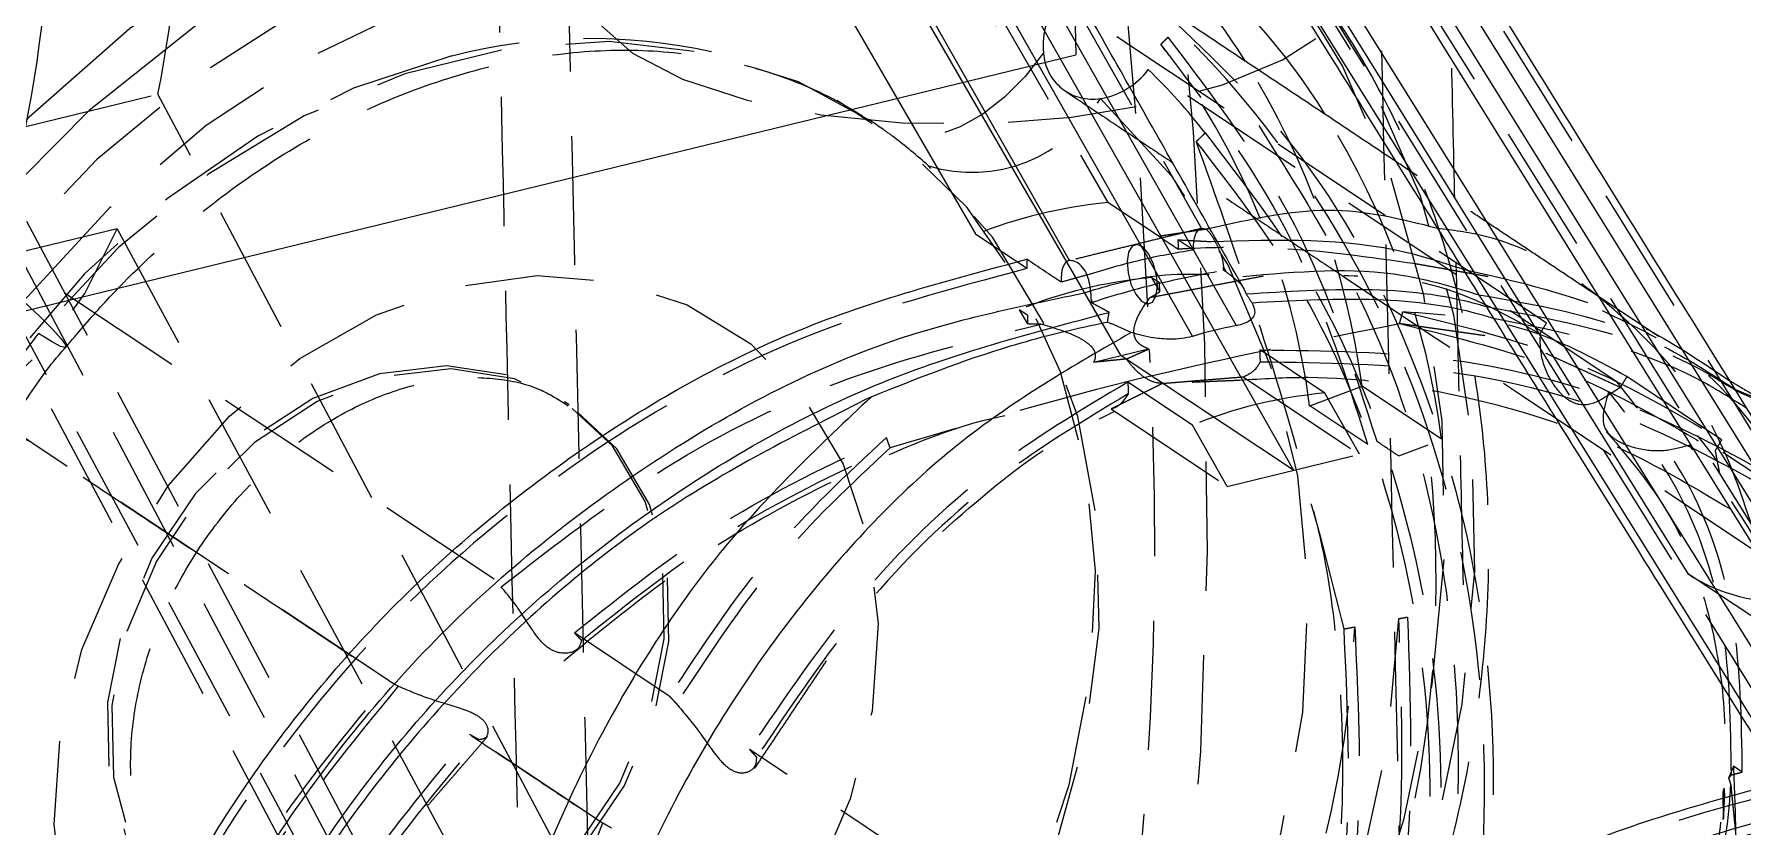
# Model space of a CAD drawing. Header units: millimetres. Extents: x 11 to 421, y 5 to 275.
# Drawn here: x 273.72 to 290.54, y 202.65 to 210.44 of the extents above; entities that cross this region are included whole.
import ezdxf

# ---------------------------------------------------------------- set-up
doc = ezdxf.new("R2010")
doc.units = ezdxf.units.MM
doc.linetypes.add('HIDDEN', pattern=[1.905, 1.27, -0.635])

msp = doc.modelspace()

# ---------------------------------------------------------------- linework, layer by layer
at = {"color": 7, "linetype": 'Continuous'}
for p, q in [((291.183, 204.937), (277.471, 227.017)), ((291.969, 202.255), (277.504, 225.471)), ((277.596, 221.177), (286.113, 206.154)), ((284.419, 207.281), (277.643, 218.987)), ((283.83, 216.809), (283.972, 210.239)), ((272.959, 207.559), (283.972, 210.239)), ((286.113, 206.154), (284.419, 207.281))]:
    msp.add_line(p, q, dxfattribs=at)
at = {"color": 7, "linetype": 'Continuous', "lineweight": 15}
for p, q in [((291.4, 204.99), (277.688, 227.07)), ((277.254, 226.964), (290.966, 204.884)), ((290.001, 205.133), (276.832, 226.338)), ((276.842, 225.832), (290.97, 203.158)), ((277.379, 221.124), (285.12, 207.47)), ((285.554, 207.576), (277.813, 221.23)), ((283.909, 208.216), (276.957, 220.478)), ((276.993, 218.829), (282.988, 208.472)), ((283.397, 208.2), (282.988, 208.472)), ((284.151, 207.788), (284.125, 207.834)), ((291.718, 203.99), (290.001, 205.133))]:
    msp.add_line(p, q, dxfattribs=at)
at = {"color": 7, "linetype": 'HIDDEN', "lineweight": 0}
for p, q in [((278.132, 226.655), (291.302, 205.449)), ((278.154, 225.629), (291.736, 203.83)), ((290.844, 203.659), (277.287, 225.418)), ((278.258, 220.795), (285.21, 208.533)), ((278.294, 219.146), (284.289, 208.789)), ((283.129, 190.256), (271.881, 211.466)), ((288.605, 207.602), (283.803, 210.799)), ((272.754, 210.286), (283.799, 189.494)), ((272.103, 210.127), (282.557, 190.45)), ((289.301, 207.021), (284.685, 210.094)), ((273.639, 209.535), (274.94, 209.852)), ((284.185, 192.418), (274.94, 209.852)), ((282.058, 209.519), (281.975, 209.576)), ((284.792, 208.454), (284.289, 208.789)), ((274.539, 208.529), (273.238, 208.213)), ((274.539, 208.529), (284.226, 190.52)), ((273.238, 208.213), (282.557, 190.888)), ((278.249, 205.082), (273.447, 208.278)), ((283.491, 208.137), (283.397, 208.2)), ((284.717, 208.049), (284.798, 207.91)), ((284.797, 207.996), (284.717, 208.049)), ((285.426, 208.151), (285.452, 208.105)), ((283.416, 207.732), (283.497, 207.593)), ((283.496, 207.679), (283.416, 207.732)), ((284.149, 207.216), (284.689, 207.347)), ((286.422, 206.913), (285.785, 207.338)), ((277.219, 204.081), (272.604, 207.153)), ((285.122, 206.597), (284.485, 207.021)), ((285.62, 207.073), (286.763, 206.312)), ((290.328, 206.455), (289.395, 207.076)), ((286.274, 206.788), (286.789, 206.982)), ((286.763, 206.312), (286.422, 206.913)), ((287.572, 206.461), (286.789, 206.982)), ((284.319, 206.757), (285.463, 205.995)), ((286.847, 206.407), (286.274, 206.788)), ((285.463, 205.995), (285.122, 206.597)), ((291.397, 205.626), (290.091, 206.495)), ((287.15, 206.295), (287.439, 206.404)), ((285.463, 205.995), (286.763, 206.312)), ((279.972, 203.934), (279.039, 204.556)), ((279.316, 202.685), (278.009, 203.555)), ((285.888, 199.996), (280.762, 203.409)), ((290.446, 203.244), (290.396, 203.127)), ((290.531, 203.187), (290.446, 203.244)), ((290.354, 203.027), (290.338, 202.99)), ((290.338, 202.99), (290.356, 202.978)), ((290.338, 202.99), (290.344, 202.721))]:
    msp.add_line(p, q, dxfattribs=at)
at = {"color": 7, "linetype": 'HIDDEN', "lineweight": 0, "flags": 128}
for points in [[(283.809, 195.593), (284.082, 196.448), (284.489, 198.023), (284.813, 199.713), (285.051, 201.506), (285.203, 203.392), (285.267, 205.357), (285.243, 207.391), (285.131, 209.48), (284.932, 211.611), (284.646, 213.77), (284.277, 215.944), (283.825, 218.119), (283.295, 220.281), (282.689, 222.417), (282.011, 224.513), (281.265, 226.556), (280.457, 228.532), (279.591, 230.43), (278.672, 232.238), (277.916, 233.59)], [(285.395, 198.733), (285.537, 198.952), (286.226, 200.163), (286.785, 201.43), (287.205, 202.731), (287.479, 204.047), (287.604, 205.358), (287.576, 206.641), (287.397, 207.877), (287.069, 209.047), (286.598, 210.132), (285.991, 211.115), (285.258, 211.98), (284.409, 212.714), (284.131, 212.909)], [(284.556, 212.624), (284.701, 212.519), (285.55, 211.785), (286.284, 210.92), (286.891, 209.937), (287.362, 208.852), (287.689, 207.683), (287.868, 206.446), (287.896, 205.163), (287.772, 203.853), (287.497, 202.537), (287.078, 201.235), (286.519, 199.968), (285.83, 198.757), (285.022, 197.62), (284.107, 196.575), (283.1, 195.639), (282.016, 194.826), (280.874, 194.149), (279.691, 193.619), (278.484, 193.245), (277.275, 193.031), (276.081, 192.982), (274.922, 193.099), (273.815, 193.379), (272.778, 193.818), (272.312, 194.082)], [(279.61, 210.256), (280.103, 210.001), (280.73, 209.796), (281.462, 209.65), (282.264, 209.571), (283.099, 209.563), (283.929, 209.625), (284.713, 209.755), (285.416, 209.946), (286.005, 210.191), (286.451, 210.476), (286.735, 210.79), (286.843, 211.117), (286.77, 211.442), (286.519, 211.749), (286.102, 212.025), (285.538, 212.257), (284.855, 212.433), (284.083, 212.546), (283.26, 212.59), (282.422, 212.563), (281.611, 212.467), (280.863, 212.305), (280.213, 212.086), (279.692, 211.819), (279.325, 211.518), (279.128, 211.196), (279.111, 210.868), (279.274, 210.55), (279.61, 210.256)], [(283.803, 210.799), (282.882, 211.29), (281.879, 211.618), (280.814, 211.775), (279.707, 211.759), (278.581, 211.57), (277.459, 211.212), (276.363, 210.692), (275.316, 210.02), (274.337, 209.21), (273.447, 208.278)], [(273.618, 207.816), (274.47, 208.742), (275.415, 209.547), (276.431, 210.214), (277.498, 210.729), (278.592, 211.081), (279.689, 211.263), (280.767, 211.269), (281.801, 211.101), (282.771, 210.762), (283.654, 210.259)], [(281.975, 209.576), (281.243, 209.973), (280.342, 210.259), (279.379, 210.369), (278.38, 210.3), (277.371, 210.054), (276.38, 209.639), (275.432, 209.063), (274.552, 208.344), (273.764, 207.5)], [(277.831, 210.228), (276.864, 209.911), (275.924, 209.44), (275.034, 208.827), (274.217, 208.087), (273.492, 207.238), (272.878, 206.3), (272.389, 205.297), (272.037, 204.255), (271.832, 203.197), (271.778, 202.151), (271.876, 201.141), (272.125, 200.194), (272.517, 199.332), (273.044, 198.577), (273.692, 197.947), (274.446, 197.457), (275.286, 197.12), (276.193, 196.944), (277.143, 196.934), (278.114, 197.089), (279.081, 197.406), (280.021, 197.876), (280.911, 198.489), (281.728, 199.23), (282.453, 200.079), (283.067, 201.017), (283.556, 202.019), (283.908, 203.062), (284.113, 204.12), (284.167, 205.166), (284.069, 206.175), (283.821, 207.123), (283.428, 207.984), (282.901, 208.74), (282.253, 209.37), (281.625, 209.792)], [(283.654, 210.259), (283.474, 210.027), (283.272, 209.823), (283.056, 209.655), (282.835, 209.53), (282.616, 209.451), (282.409, 209.423), (282.22, 209.446), (282.058, 209.519)], [(284.216, 209.809), (284.91, 209.053), (285.471, 208.169), (285.888, 207.178), (286.153, 206.099), (286.258, 204.957), (286.203, 203.775), (285.987, 202.58), (285.617, 201.397), (285.099, 200.25), (284.445, 199.166)], [(282.712, 200.351), (283.306, 201.351), (283.76, 202.41), (284.061, 203.502), (284.202, 204.597), (284.179, 205.667), (283.993, 206.683), (283.648, 207.617), (283.154, 208.446), (282.523, 209.148)], [(270.794, 207.022), (271.363, 206.744), (271.918, 206.6), (272.452, 206.591), (272.957, 206.72), (273.424, 206.982), (273.848, 207.376), (274.221, 207.894), (274.539, 208.529)], [(285.21, 208.533), (285.19, 208.526), (285.173, 208.512), (285.158, 208.492), (285.146, 208.467), (285.136, 208.436), (285.13, 208.401), (285.128, 208.362), (285.129, 208.32)], [(278.065, 199.359), (277.272, 199.249), (276.507, 199.309), (275.797, 199.536), (275.171, 199.921), (274.653, 200.449), (274.263, 201.102), (274.015, 201.852), (273.919, 202.672), (273.978, 203.529), (274.192, 204.392), (274.551, 205.227), (275.041, 206.001), (275.644, 206.685), (276.336, 207.253), (277.091, 207.683), (277.88, 207.958), (278.673, 208.068), (279.439, 208.008), (280.148, 207.781), (280.774, 207.396), (281.292, 206.867), (281.683, 206.215), (281.931, 205.465), (282.027, 204.645), (281.967, 203.787), (281.753, 202.925), (281.395, 202.09), (280.904, 201.316), (280.302, 200.632), (279.609, 200.064), (278.854, 199.634), (278.065, 199.359)], [(273.618, 207.816), (273.778, 207.667), (273.903, 207.543), (273.988, 207.448), (274.03, 207.387), (274.028, 207.361), (273.982, 207.372), (273.893, 207.419), (273.764, 207.5)], [(278.37, 207.092), (277.781, 207.18), (277.12, 207.104)], [(277.12, 207.104), (276.463, 206.859), (275.848, 206.458), (275.31, 205.925), (274.881, 205.291), (274.586, 204.593), (274.442, 203.871), (274.457, 203.167), (274.631, 202.522), (274.952, 201.974), (274.966, 201.957)], [(277.289, 201.236), (277.946, 201.481), (278.561, 201.881), (279.099, 202.414), (279.528, 203.048), (279.823, 203.747), (279.967, 204.469), (279.952, 205.173), (279.778, 205.817), (279.456, 206.365), (279.005, 206.785), (278.45, 207.052), (277.824, 207.151), (277.163, 207.075), (276.506, 206.83), (275.891, 206.429), (275.353, 205.896), (274.925, 205.262), (274.63, 204.564), (274.485, 203.842), (274.501, 203.138), (274.674, 202.493), (274.996, 201.945), (275.447, 201.525), (276.002, 201.259), (276.628, 201.16), (277.289, 201.236)], [(275.423, 201.541), (275.959, 201.288), (276.585, 201.189), (277.245, 201.265), (277.902, 201.51), (278.518, 201.91), (279.055, 202.443), (279.484, 203.077), (279.779, 203.776), (279.923, 204.498), (279.908, 205.202), (279.735, 205.846), (279.413, 206.394), (278.961, 206.814), (278.942, 206.827)], [(272.029, 196.321), (272.715, 195.608), (273.572, 194.969), (274.528, 194.485), (275.564, 194.165), (276.661, 194.015), (277.798, 194.039), (278.954, 194.235), (280.105, 194.6), (281.232, 195.128), (282.311, 195.807), (283.323, 196.626), (284.248, 197.568), (285.069, 198.616), (285.771, 199.749), (286.339, 200.947), (286.763, 202.186), (287.035, 203.444), (287.151, 204.695)]]:
    msp.add_lwpolyline(points, dxfattribs=at)
at = {"color": 7, "linetype": 'Continuous', "lineweight": 15, "flags": 128}
for points in [[(280.556, 212.674), (280.297, 212.67), (279.143, 212.553), (277.981, 212.27), (276.834, 211.827), (275.72, 211.232), (274.66, 210.494), (273.672, 209.628), (272.773, 208.647), (271.979, 207.57), (271.303, 206.415), (270.759, 205.203), (270.355, 203.954), (270.098, 202.691), (269.994, 201.435), (270.043, 200.21), (270.073, 199.953)], [(280.799, 212.253), (280.043, 212.25), (278.841, 212.091), (277.637, 211.747), (276.457, 211.225), (275.324, 210.535), (274.262, 209.693), (273.293, 208.716), (272.437, 207.623), (271.712, 206.437)], [(283.909, 208.216), (283.89, 208.209), (283.872, 208.196), (283.857, 208.176), (283.845, 208.15), (283.836, 208.12), (283.83, 208.084), (283.827, 208.045), (283.828, 208.004)]]:
    msp.add_lwpolyline(points, dxfattribs=at)
at = {"color": 7, "linetype": 'Continuous', "flags": 128}
msp.add_lwpolyline([(284.676, 207.789), (284.726, 207.806), (284.761, 207.865), (284.776, 207.957), (284.768, 208.068), (284.738, 208.181), (284.692, 208.279), (284.635, 208.347), (284.577, 208.375), (284.527, 208.358), (284.492, 208.3), (284.478, 208.208), (284.486, 208.097), (284.515, 207.984), (284.562, 207.885), (284.618, 207.817), (284.676, 207.789)], dxfattribs=at)
at = {"color": 7, "linetype": 'HIDDEN', "lineweight": 0}
for centre, radius, start, end in [((226.855, 205.203), 57.884, 2.5324, 29.21852), ((262.728, 212.292), 12.453, 348.6981, 0.6023), ((261.428, 211.976), 12.453, 348.6981, 0.6023), ((284.45, 210.33), 0.799, 144.0454, 185.1014), ((279.193, 204.9), 5.499, 77.4405, 104.3309), ((284.139, 210.289), 0.486, 183.591, 279.1664), ((278.89, 205.824), 7.446, 7.4426, 37.3641), ((284.088, 210.55), 0.752, 279.8466, 322.6396), ((280.442, 205.714), 6.099, 38.0346, 45.9058), ((278.793, 205.915), 8.067, 7.6074, 31.8826), ((282.949, 210.554), 1.47, 253.1478, 329.5524), ((279.617, 205.407), 8.025, 7.5431, 31.9469), ((284.92, 208.13), 0.507, 359.056, 2.3264), ((249.968, 205.453), 34.782, 344.0725, 3.1132), ((276.337, 205.065), 11.183, 329.4659, 6.8764), ((276.041, 205.054), 10.685, 326.2112, 357.642)]:
    msp.add_arc(centre, radius, start, end, dxfattribs=at)
at = {"color": 7, "linetype": 'Continuous', "lineweight": 15}
for centre, radius, start, end in [((281.536, 201.274), 12.891, 105.7109, 185.0584), ((280.734, 206.102), 6.71, 31.9592, 69.2341), ((279.823, 206.513), 6.876, 32.181, 51.2225), ((283.619, 207.814), 0.507, 359.056, 2.3264)]:
    msp.add_arc(centre, radius, start, end, dxfattribs=at)
at = {"color": 7, "linetype": 'HIDDEN', "lineweight": 0}
for centre, major_axis, ratio, start_param, end_param in [((291.873, 194.405), (-9.717, 13.61), 0.488356, 6.012252, 6.167446), ((291.873, 194.405), (-9.215, 12.907), 0.488356, 6.008014, 6.171684), ((293.319, 193.442), (-8.961, 12.737), 0.498694, 6.007864, 6.171534), ((288.071, 196.936), (1.233, 10.144), 0.203545, 5.322596, 5.407924)]:
    msp.add_ellipse(centre, major_axis=major_axis, ratio=ratio, start_param=start_param, end_param=end_param, dxfattribs=at)
at = {"color": 7, "linetype": 'Continuous', "lineweight": 15}
for centre, major_axis, ratio, start_param, end_param in [((293.319, 193.442), (-9.45, 13.431), 0.498694, 6.063856, 6.115542), ((290.434, 205.238), (0.679, -0.25), 0.400577, 4.174893, 5.745689)]:
    msp.add_ellipse(centre, major_axis=major_axis, ratio=ratio, start_param=start_param, end_param=end_param, dxfattribs=at)
for points in [[(291.518, 205.246), (278.061, 226.914)], [(276.914, 225.572), (290.753, 203.363)], [(285.628, 207.938), (278.191, 221.057)], [(287.121, 209.191), (283.809, 211.396)], [(284.08, 208.074), (283.828, 208.004)], [(286.497, 208.133), (286.596, 208.067)], [(285.626, 207.937), (285.649, 207.888)], [(285.649, 207.888), (285.707, 207.799)], [(284.151, 207.788), (284.126, 207.805)], [(284.3, 207.707), (284.151, 207.788)], [(284.284, 207.612), (284.3, 207.707)], [(284.517, 207.509), (284.284, 207.612)], [(290.405, 207.037), (290.685, 206.871)]]:
    msp.add_open_spline(points, degree=1, dxfattribs=at)
at = {"color": 7, "linetype": 'HIDDEN', "lineweight": 0}
for points in [[(287.787, 205.029), (287.503, 217.665)], [(278.145, 217.443), (279.083, 175.758)], [(288.34, 149.968), (286.827, 217.239)], [(278.839, 217.058), (279.257, 198.471)], [(284.879, 210.412), (284.809, 210.343)], [(283.87, 209.882), (286.497, 208.133)], [(281.975, 209.576), (281.931, 209.605)], [(285.245, 209.471), (285.157, 209.385)], [(288.917, 207.995), (287.121, 209.191)], [(285.206, 208.532), (283.905, 208.215)], [(285.292, 208.531), (284.792, 208.454)], [(284.792, 208.454), (284.98, 208.328)], [(285.129, 208.32), (284.977, 208.421)], [(284.977, 208.421), (285.304, 208.403)], [(284.977, 208.421), (284.98, 208.328)], [(283.49, 208.229), (283.491, 208.137)], [(288.03, 208.058), (287.32, 208.183)], [(285.815, 208.062), (284.701, 207.851)], [(284.798, 207.91), (284.797, 207.996)], [(285.452, 208.105), (285.426, 208.122)], [(286.596, 208.067), (399.407, 132.966)], [(284.701, 207.851), (284.798, 207.91)], [(283.496, 207.679), (283.497, 207.593)], [(287.158, 207.596), (287.191, 207.713)], [(283.629, 207.59), (283.497, 207.593)], [(288, 207.477), (287.158, 207.596)], [(288.54, 207.495), (288.605, 207.602)], [(284.469, 207.248), (284.689, 207.347)], [(285.789, 207.221), (285.785, 207.338)], [(284.469, 207.248), (284.149, 207.216)], [(289.33, 206.969), (288.599, 207.303)], [(272.618, 207.143), (277.234, 204.07)], [(284.828, 207.009), (284.319, 206.757)], [(284.485, 207.021), (284.488, 206.905)], [(284.828, 207.009), (285.62, 207.073)], [(285.119, 207.022), (285.585, 207.041)], [(289.395, 207.076), (289.33, 206.969)], [(278.986, 206.798), (278.942, 206.827)], [(282.145, 206.376), (282.109, 206.476)], [(290.328, 206.455), (290.264, 206.347)], [(290.264, 206.347), (290.306, 206.126)], [(287.151, 204.695), (287.237, 204.711)], [(279.039, 204.556), (279.107, 204.481)], [(286.609, 204.594), (286.717, 204.614)], [(280.812, 203.222), (281.563, 204.346)], [(277.219, 204.081), (277.308, 204.03)], [(279.972, 203.934), (280.042, 203.859)], [(277.599, 202.862), (278.182, 203.535)], [(278.098, 203.505), (278.009, 203.555)], [(278.024, 203.544), (279.33, 202.675)], [(280.832, 203.333), (280.762, 203.409)], [(290.396, 203.127), (290.424, 203.159)], [(290.396, 203.127), (290.418, 203.06)], [(290.424, 203.159), (290.531, 203.187)], [(290.344, 202.721), (290.354, 203.027)], [(290.356, 202.978), (290.344, 202.721)], [(290.356, 202.978), (290.354, 203.027)], [(290.418, 203.06), (290.469, 202.543)], [(279.402, 202.636), (279.316, 202.685)]]:
    msp.add_open_spline(points, degree=1, dxfattribs=at)
for points, knots in [([(276.567, 192.933), (276.629, 192.93), (277.07, 192.91), (277.913, 193.018), (279.077, 193.265), (280.233, 193.671), (281.361, 194.213), (282.445, 194.889), (283.471, 195.687), (284.423, 196.596), (285.287, 197.604), (286.051, 198.695), (286.705, 199.856), (287.238, 201.068), (287.644, 202.316), (287.915, 203.581), (288.047, 204.847), (288.037, 206.094), (287.886, 207.304), (287.594, 208.46), (287.167, 209.544), (286.606, 210.534), (286.037, 211.312), (285.616, 211.709), (285.463, 211.853)], [0, 0, 0, 0, 0.007753, 0.055389, 0.103232, 0.151256, 0.199424, 0.247693, 0.296031, 0.344411, 0.39282, 0.441251, 0.489701, 0.538171, 0.586662, 0.635168, 0.683676, 0.732162, 0.780591, 0.828914, 0.877077, 0.925029, 0.972742, 1, 1, 1, 1]), ([(283.863, 193.863), (284.36, 194.331), (285.355, 195.269), (286.617, 197.214), (287.57, 199.514), (288.052, 202.105), (287.973, 204.714), (287.319, 207.19), (286.095, 209.347), (284.838, 210.719), (283.974, 211.257), (283.793, 211.37)], [0, 0, 0, 0, 0.10966, 0.219276, 0.343867, 0.468451, 0.593032, 0.717612, 0.842196, 0.966788, 1, 1, 1, 1]), ([(284.646, 210.838), (285.156, 210.369), (286.265, 209.347), (287.393, 207.222), (288.063, 204.739), (288.137, 202.1), (287.647, 199.489), (286.675, 197.138), (285.361, 195.178), (283.839, 193.619), (282.711, 192.964), (282.147, 192.636)], [0, 0, 0, 0, 0.09931, 0.216149, 0.332985, 0.449821, 0.56666, 0.683506, 0.788991, 0.894522, 1, 1, 1, 1]), ([(284.879, 210.412), (285.33, 209.82), (286.232, 208.637), (286.699, 207.172), (286.933, 206.439)], [0, 0, 0, 0, 0.499891, 1, 1, 1, 1]), ([(274.033, 207.364), (274.146, 207.498), (274.484, 207.897), (275.108, 208.497), (275.912, 209.114), (276.76, 209.609), (277.629, 209.976), (278.5, 210.208), (279.355, 210.305), (280.179, 210.266), (280.957, 210.09), (281.578, 209.831), (281.922, 209.608), (282.049, 209.526)], [0, 0, 0, 0, 0.049109, 0.146899, 0.244636, 0.342298, 0.439968, 0.537832, 0.636209, 0.73558, 0.836544, 0.939642, 1, 1, 1, 1]), ([(286.847, 206.407), (286.615, 207.133), (286.151, 208.584), (285.256, 209.757), (284.809, 210.343)], [0, 0, 0, 0, 0.500109, 1, 1, 1, 1]), ([(285.772, 209.546), (286.206, 208.856), (287.082, 207.465), (287.71, 204.961), (287.794, 202.332), (287.301, 199.718), (286.298, 197.291), (284.871, 195.202), (283.141, 193.578), (281.247, 192.516), (279.34, 192.074), (277.567, 192.265), (276.093, 193.075), (275.051, 194.271), (274.771, 195.333), (274.651, 195.786)], [0, 0, 0, 0, 0.07715, 0.1557, 0.234249, 0.312802, 0.391358, 0.469922, 0.548494, 0.627078, 0.705662, 0.784234, 0.862797, 0.941354, 1, 1, 1, 1]), ([(282.523, 209.148), (282.409, 209.247), (282.261, 209.376), (282.095, 209.493), (282.058, 209.519)], [0, 0, 0, 0, 0.776342, 1, 1, 1, 1]), ([(285.157, 209.385), (285.339, 208.874), (285.707, 207.84), (286.193, 206.243), (286.47, 205.144), (286.609, 204.594)], [0, 0, 0, 0, 0.328036, 0.663688, 1, 1, 1, 1]), ([(285.157, 209.385), (285.515, 208.923), (286.23, 207.997), (286.952, 206.346), (287.416, 204.461), (287.513, 202.368), (287.211, 200.149), (286.685, 198.786), (286.421, 198.105)], [0, 0, 0, 0, 0.15221, 0.304594, 0.456752, 0.637766, 0.818832, 1, 1, 1, 1]), ([(285.245, 209.471), (285.607, 209.003), (286.33, 208.067), (287.058, 206.395), (287.525, 204.487), (287.62, 202.369), (287.311, 200.124), (286.775, 198.745), (286.508, 198.056)], [0, 0, 0, 0, 0.152292, 0.304756, 0.456996, 0.637928, 0.818913, 1, 1, 1, 1]), ([(285.21, 208.533), (285.224, 208.532), (285.253, 208.531), (285.293, 208.487), (285.337, 208.419), (285.38, 208.332), (285.415, 208.24), (285.423, 208.18), (285.426, 208.151)], [0, 0, 0, 0, 0.168919, 0.337559, 0.510062, 0.676948, 0.844157, 1, 1, 1, 1]), ([(290.687, 205.412), (290.558, 205.817), (290.261, 206.749), (289.305, 207.776), (288.349, 208.428), (287.682, 208.514), (287.531, 208.533)], [0, 0, 0, 0, 0.251659, 0.578069, 0.904533, 1, 1, 1, 1]), ([(287.32, 208.183), (286.862, 208.248), (286.128, 208.354), (285.338, 208.347), (285.017, 208.33), (284.98, 208.328)], [0, 0, 0, 0, 0.59509, 0.953007, 1, 1, 1, 1]), ([(285.129, 208.32), (284.955, 208.29), (284.605, 208.23), (284.256, 208.126), (284.08, 208.074)], [0, 0, 0, 0, 0.496272, 1, 1, 1, 1]), ([(283.491, 208.137), (282.744, 207.939), (281.248, 207.544), (279.172, 206.383), (277.345, 204.891), (275.868, 203.121), (274.762, 201.185), (274.409, 199.878), (274.232, 199.224)], [0, 0, 0, 0, 0.166661, 0.333407, 0.50008, 0.666725, 0.833349, 1, 1, 1, 1]), ([(284.038, 207.895), (284.251, 207.959), (284.775, 208.116), (285.303, 208.082), (285.617, 208.061)], [0, 0, 0, 0, 0.406604, 1, 1, 1, 1]), ([(284.126, 207.805), (284.299, 207.859), (284.732, 207.992), (285.166, 208.073), (285.426, 208.122)], [0, 0, 0, 0, 0.399909, 1, 1, 1, 1]), ([(285.452, 208.105), (285.49, 208.077), (285.556, 208.028), (285.611, 207.971), (285.623, 207.943), (285.626, 207.937)], [0, 0, 0, 0, 0.517571, 0.894368, 1, 1, 1, 1]), ([(288.54, 207.495), (288.176, 207.7), (287.593, 208.029), (286.879, 208.057), (286.609, 208.067)], [0, 0, 0, 0, 0.622421, 1, 1, 1, 1]), ([(287.781, 208.133), (288.322, 208.01), (289.27, 207.795), (290.064, 207.264), (290.405, 207.037)], [0, 0, 0, 0, 0.571146, 1, 1, 1, 1]), ([(284.689, 207.347), (284.668, 207.356), (284.629, 207.372), (284.582, 207.409), (284.552, 207.456), (284.539, 207.525), (284.57, 207.669), (284.645, 207.773), (284.701, 207.851)], [0, 0, 0, 0, 0.091356, 0.164684, 0.238227, 0.333178, 0.507637, 1, 1, 1, 1]), ([(287.938, 207.88), (288.505, 207.783), (289.415, 207.626), (290.172, 207.136), (290.458, 206.952)], [0, 0, 0, 0, 0.622845, 1, 1, 1, 1]), ([(289.707, 207.469), (289.576, 207.557), (289.312, 207.732), (289.049, 207.908), (288.917, 207.995)], [0, 0, 0, 0, 0.5, 1, 1, 1, 1]), ([(287.191, 207.713), (287.749, 207.579), (288.864, 207.312), (289.84, 206.74), (290.328, 206.455)], [0, 0, 0, 0, 0.50041, 1, 1, 1, 1]), ([(289.395, 207.076), (289.062, 207.258), (288.396, 207.623), (287.593, 207.683), (287.191, 207.713)], [0, 0, 0, 0, 0.49959, 1, 1, 1, 1]), ([(288.01, 207.765), (288.743, 207.629), (289.616, 207.466), (290.348, 207.013), (290.465, 206.941)], [0, 0, 0, 0, 0.840148, 1, 1, 1, 1]), ([(290.99, 206.096), (290.709, 206.505), (290.223, 207.214), (289.473, 207.571), (289.156, 207.721)], [0, 0, 0, 0, 0.577917, 1, 1, 1, 1]), ([(273.764, 207.5), (273.647, 207.348), (273.497, 207.153), (273.352, 206.952), (273.32, 206.907)], [0, 0, 0, 0, 0.776346, 1, 1, 1, 1]), ([(278.317, 205.007), (278.842, 205.415), (279.893, 206.231), (281.711, 207.123), (282.99, 207.434), (283.629, 207.59)], [0, 0, 0, 0, 0.3331123, 0.6665327, 1, 1, 1, 1]), ([(284.149, 207.216), (284.156, 207.232), (284.169, 207.26), (284.166, 207.308), (284.142, 207.356), (284.082, 207.414), (283.913, 207.509), (283.75, 207.555), (283.629, 207.59)], [0, 0, 0, 0, 0.0913564, 0.1646844, 0.2382274, 0.3331785, 0.5076371, 1, 1, 1, 1]), ([(284.65, 207.067), (284.652, 207.068), (285.488, 207.271), (286.324, 207.434), (287.158, 207.596)], [0, 0, 0, 0, 0.002077, 1, 1, 1, 1]), ([(287.158, 207.596), (287.711, 207.463), (288.815, 207.197), (289.782, 206.63), (290.264, 206.347)], [0, 0, 0, 0, 0.500409, 1, 1, 1, 1]), ([(290.576, 206.762), (290.415, 206.864), (289.669, 207.334), (288.78, 207.509), (288.083, 207.647)], [0, 0, 0, 0, 0.21637, 1, 1, 1, 1]), ([(289.33, 206.969), (289.257, 206.92), (289.099, 206.812), (288.948, 206.78), (288.796, 206.848), (288.657, 207.004), (288.548, 207.234), (288.542, 207.413), (288.54, 207.495)], [0, 0, 0, 0, 0.192991, 0.415243, 0.551026, 0.687446, 0.85499, 1, 1, 1, 1]), ([(273.572, 206.746), (273.593, 206.775), (273.735, 206.982), (273.877, 207.198), (274.028, 207.359), (274.032, 207.363)], [0, 0, 0, 0, 0.1410459, 0.9778358, 1, 1, 1, 1]), ([(285.785, 207.338), (286.421, 207.33), (287.691, 207.315), (289.514, 206.837), (290.584, 206.232), (291.118, 205.929)], [0, 0, 0, 0, 0.333411, 0.666893, 1, 1, 1, 1]), ([(284.469, 207.248), (284.491, 207.22), (284.549, 207.147), (284.611, 207.094), (284.649, 207.068), (284.65, 207.067)], [0, 0, 0, 0, 0.372652, 0.983686, 1, 1, 1, 1]), ([(285.62, 207.073), (285.666, 207.094), (285.731, 207.123), (285.776, 207.2), (285.789, 207.221)], [0, 0, 0, 0, 0.72025, 1, 1, 1, 1]), ([(285.789, 207.221), (286.416, 207.213), (287.671, 207.195), (289.471, 206.719), (290.527, 206.121), (291.054, 205.821)], [0, 0, 0, 0, 0.3334035, 0.666892, 1, 1, 1, 1]), ([(275.482, 201.515), (275.455, 201.529), (275.285, 201.616), (275.067, 201.873), (274.828, 202.293), (274.689, 202.798), (274.653, 203.384), (274.739, 204.028), (274.946, 204.676), (275.266, 205.297), (275.683, 205.86), (276.173, 206.336), (276.709, 206.704), (277.258, 206.95), (277.791, 207.071), (278.28, 207.069), (278.681, 206.979), (278.887, 206.847), (278.978, 206.788)], [0, 0, 0, 0, 0.015176, 0.09512, 0.161618, 0.224967, 0.292427, 0.358296, 0.423538, 0.488548, 0.553392, 0.618047, 0.682478, 0.746803, 0.811389, 0.877129, 0.945701, 1, 1, 1, 1]), ([(284.485, 207.021), (284.022, 206.746), (283.098, 206.197), (281.814, 204.962), (281.113, 203.926), (280.762, 203.409)], [0, 0, 0, 0, 0.33341, 0.666893, 1, 1, 1, 1]), ([(284.65, 207.067), (284.648, 207.067), (283.813, 206.863), (282.978, 206.619), (282.145, 206.376)], [0, 0, 0, 0, 0.002077, 1, 1, 1, 1]), ([(284.828, 207.009), (284.807, 207.01), (284.751, 207.012), (284.689, 207.041), (284.651, 207.067), (284.65, 207.067)], [0, 0, 0, 0, 0.372649, 0.983687, 1, 1, 1, 1]), ([(285.585, 207.041), (285.811, 207.055), (286.539, 207.1), (287.767, 206.916), (289.262, 206.477), (290.162, 205.926), (290.625, 205.643)], [0, 0, 0, 0, 0.123064, 0.397214, 0.689721, 1, 1, 1, 1]), ([(290.531, 203.187), (290.524, 203.693), (290.508, 204.705), (290.078, 206.026), (289.56, 206.689), (289.301, 207.021)], [0, 0, 0, 0, 0.3332264, 0.6664253, 1, 1, 1, 1]), ([(284.488, 206.905), (284.034, 206.633), (283.125, 206.089), (281.864, 204.868), (281.175, 203.844), (280.832, 203.333)], [0, 0, 0, 0, 0.333404, 0.666892, 1, 1, 1, 1]), ([(284.488, 206.905), (284.453, 206.854), (284.404, 206.783), (284.338, 206.762), (284.319, 206.757)], [0, 0, 0, 0, 0.7202531, 1, 1, 1, 1]), ([(289.217, 206.929), (289.194, 206.851), (289.145, 206.682), (289.172, 206.549), (289.294, 206.44), (289.491, 206.363), (289.749, 206.331), (289.926, 206.38), (290.007, 206.403)], [0, 0, 0, 0, 0.192992, 0.4149148, 0.5507322, 0.6871833, 0.8549669, 1, 1, 1, 1]), ([(290.424, 203.159), (290.417, 203.657), (290.403, 204.652), (289.981, 205.951), (289.472, 206.603), (289.217, 206.929)], [0, 0, 0, 0, 0.33323, 0.666428, 1, 1, 1, 1]), ([(278.933, 204.28), (279.363, 204.634), (280.223, 205.343), (281.699, 206.126), (282.731, 206.583), (283.267, 206.691), (283.272, 206.692)], [0, 0, 0, 0, 0.333023, 0.665631, 0.996958, 1, 1, 1, 1]), ([(282.66, 205.553), (283.012, 205.862), (283.56, 206.343), (284.146, 206.631), (284.357, 206.735)], [0, 0, 0, 0, 0.641199, 1, 1, 1, 1]), ([(289.192, 206.537), (289.45, 206.232), (289.916, 205.681), (290.252, 204.636), (290.372, 203.798), (290.356, 203.295), (290.35, 203.124)], [0, 0, 0, 0, 0.364243, 0.658729, 0.883896, 1, 1, 1, 1]), ([(291.321, 202.661), (291.314, 203.167), (291.298, 204.179), (290.868, 205.5), (290.35, 206.163), (290.091, 206.495)], [0, 0, 0, 0, 0.3332263, 0.6664254, 1, 1, 1, 1]), ([(279.039, 204.556), (279.513, 204.934), (280.461, 205.692), (281.559, 206.214), (282.109, 206.476)], [0, 0, 0, 0, 0.4995901, 1, 1, 1, 1]), ([(279.107, 204.481), (279.576, 204.855), (280.514, 205.602), (281.601, 206.118), (282.145, 206.376)], [0, 0, 0, 0, 0.4995914, 1, 1, 1, 1]), ([(282.109, 206.476), (281.715, 206.111), (280.928, 205.38), (280.291, 204.416), (279.972, 203.934)], [0, 0, 0, 0, 0.50041, 1, 1, 1, 1]), ([(282.145, 206.376), (281.758, 206.014), (280.982, 205.29), (280.355, 204.336), (280.042, 203.859)], [0, 0, 0, 0, 0.5004086, 1, 1, 1, 1]), ([(287.15, 206.295), (287.121, 206.314), (287.049, 206.362), (286.977, 206.41), (286.933, 206.439)], [0, 0, 0, 0, 0.398434, 1, 1, 1, 1]), ([(291.202, 202.829), (291.195, 203.259), (291.179, 204.187), (290.77, 205.425), (290.262, 206.077), (290.007, 206.403)], [0, 0, 0, 0, 0.302127, 0.650868, 1, 1, 1, 1]), ([(272.076, 206.266), (271.896, 205.666), (271.536, 204.466), (271.362, 202.575), (271.484, 200.583), (272.014, 198.571), (272.978, 196.635), (273.943, 195.622), (274.426, 195.115)], [0, 0, 0, 0, 0.152292, 0.304756, 0.456996, 0.637928, 0.818913, 1, 1, 1, 1]), ([(272.167, 206.223), (271.991, 205.631), (271.638, 204.446), (271.47, 202.578), (271.593, 200.61), (272.12, 198.622), (273.077, 196.708), (274.033, 195.707), (274.511, 195.206)], [0, 0, 0, 0, 0.15221, 0.304594, 0.456752, 0.637766, 0.818832, 1, 1, 1, 1]), ([(286.286, 205.824), (286.288, 205.818), (286.419, 205.392), (286.57, 204.374), (286.642, 202.655), (286.396, 200.988), (286.002, 199.59), (285.706, 198.909), (285.565, 198.584)], [0, 0, 0, 0, 0.002295, 0.185562, 0.416826, 0.696853, 0.855649, 1, 1, 1, 1]), ([(292.285, 205.753), (292.795, 205.284), (293.904, 204.262), (295.032, 202.137), (295.702, 199.654), (295.776, 197.015), (295.286, 194.404), (294.314, 192.053), (293, 190.093), (291.478, 188.534), (290.349, 187.878), (289.785, 187.551)], [0, 0, 0, 0, 0.09931, 0.216149, 0.332985, 0.449821, 0.56666, 0.683506, 0.788991, 0.894522, 1, 1, 1, 1]), ([(274.589, 195.568), (274.252, 195.886), (273.654, 196.451), (273.022, 197.345), (272.575, 198.137), (272.182, 199.02), (271.807, 200.224), (271.544, 201.887), (271.604, 203.56), (271.774, 204.724), (271.906, 205.169), (271.924, 205.231)], [0, 0, 0, 0, 0.138951, 0.2466365, 0.3228642, 0.4057474, 0.5246116, 0.6802188, 0.8722438, 0.98216, 1, 1, 1, 1]), ([(279.107, 204.481), (279.098, 204.447), (279.078, 204.373), (278.917, 204.338), (278.763, 204.406), (278.63, 204.564), (278.499, 204.788), (278.375, 204.938), (278.317, 205.007)], [0, 0, 0, 0, 0.1929908, 0.4152434, 0.5510259, 0.6874457, 0.8549903, 1, 1, 1, 1]), ([(281.354, 193.255), (281.91, 193.58), (283.024, 194.23), (284.525, 195.774), (285.792, 197.668), (286.71, 199.874), (287.239, 202.277), (287.18, 203.889), (287.151, 204.695)], [0, 0, 0, 0, 0.163891, 0.327867, 0.491769, 0.66119, 0.830591, 1, 1, 1, 1]), ([(287.237, 204.711), (287.266, 203.898), (287.324, 202.27), (286.786, 199.844), (285.855, 197.617), (284.571, 195.704), (283.049, 194.145), (281.921, 193.49), (281.357, 193.162)], [0, 0, 0, 0, 0.169316, 0.338624, 0.507951, 0.671947, 0.836014, 1, 1, 1, 1]), ([(292.944, 204.795), (293.387, 204.094), (294.271, 202.691), (294.904, 200.172), (294.988, 197.543), (294.495, 194.929), (293.524, 192.579), (292.21, 190.618), (290.688, 189.059), (289.559, 188.404), (288.995, 188.077)], [0, 0, 0, 0, 0.129722, 0.25944, 0.389158, 0.51888, 0.64861, 0.765725, 0.882892, 1, 1, 1, 1]), ([(286.717, 204.614), (286.75, 203.929), (286.816, 202.558), (286.463, 200.488), (285.966, 199.217), (285.718, 198.582)], [0, 0, 0, 0, 0.333193, 0.66644, 1, 1, 1, 1]), ([(286.609, 204.594), (286.64, 203.918), (286.703, 202.564), (286.45, 200.89), (286.111, 199.984), (286.008, 199.708)], [0, 0, 0, 0, 0.410294, 0.820653, 1, 1, 1, 1]), ([(293.411, 204.46), (293.845, 203.771), (294.721, 202.38), (295.348, 199.876), (295.433, 197.247), (294.94, 194.632), (293.937, 192.206), (292.51, 190.117), (290.781, 188.494), (288.884, 187.428), (286.985, 186.999), (285.297, 187.134), (284.446, 187.679), (284.065, 187.923)], [0, 0, 0, 0, 0.090985, 0.183621, 0.276257, 0.368896, 0.46154, 0.554192, 0.646855, 0.739531, 0.832207, 0.92487, 1, 1, 1, 1]), ([(275.816, 194.337), (275.53, 194.71), (274.957, 195.457), (274.575, 196.987), (274.593, 198.705), (275.065, 200.533), (275.942, 202.37), (276.852, 203.477), (277.308, 204.03)], [0, 0, 0, 0, 0.166745, 0.333396, 0.5, 0.666604, 0.833255, 1, 1, 1, 1]), ([(274.672, 199.327), (274.824, 199.871), (275.127, 200.961), (275.994, 202.598), (276.811, 203.586), (277.219, 204.081)], [0, 0, 0, 0, 0.333226, 0.666425, 1, 1, 1, 1]), ([(277.308, 204.03), (277.418, 203.984), (277.654, 203.885), (277.944, 203.816), (278.13, 203.723), (278.201, 203.615), (278.177, 203.514), (278.123, 203.508), (278.098, 203.505)], [0, 0, 0, 0, 0.192992, 0.414915, 0.550732, 0.687183, 0.854967, 1, 1, 1, 1]), ([(280.042, 203.859), (280.118, 203.768), (280.282, 203.572), (280.439, 203.325), (280.593, 203.188), (280.728, 203.167), (280.831, 203.236), (280.831, 203.302), (280.832, 203.333)], [0, 0, 0, 0, 0.192992, 0.415243, 0.551025, 0.687446, 0.854988, 1, 1, 1, 1]), ([(275.462, 198.801), (275.614, 199.345), (275.917, 200.435), (276.784, 202.072), (277.601, 203.06), (278.009, 203.555)], [0, 0, 0, 0, 0.333226, 0.666425, 1, 1, 1, 1]), ([(275.572, 198.826), (275.723, 199.363), (276.026, 200.435), (276.885, 202.046), (277.693, 203.018), (278.098, 203.505)], [0, 0, 0, 0, 0.3332302, 0.6664277, 1, 1, 1, 1]), ([(291.13, 203.052), (290.382, 202.854), (288.886, 202.459), (286.811, 201.298), (284.984, 199.806), (283.506, 198.036), (282.401, 196.1), (282.047, 194.793), (281.871, 194.139)], [0, 0, 0, 0, 0.166661, 0.333407, 0.500079, 0.666725, 0.833349, 1, 1, 1, 1]), ([(290.215, 201.961), (290.273, 202.157), (290.383, 202.532), (290.407, 202.889), (290.418, 203.06)], [0, 0, 0, 0, 0.522156, 1, 1, 1, 1]), ([(279.316, 202.685), (279.048, 201.996), (278.512, 200.617), (278.203, 198.371), (278.303, 196.136), (278.862, 194.011), (279.827, 192.076), (280.792, 191.063), (281.275, 190.556)], [0, 0, 0, 0, 0.166746, 0.333397, 0.5, 0.666603, 0.833254, 1, 1, 1, 1]), ([(290.317, 202.695), (290.289, 202.451), (290.212, 201.78), (289.914, 200.801), (289.475, 199.79), (288.986, 198.909), (288.382, 198.024), (287.881, 197.47), (287.641, 197.205)], [0, 0, 0, 0, 0.134505, 0.370842, 0.512655, 0.669442, 0.842131, 1, 1, 1, 1])]:
    msp.add_open_spline(points, degree=3, knots=knots, dxfattribs=at)
at = {"color": 7, "linetype": 'Continuous', "lineweight": 15}
for points, knots in [([(287.531, 208.533), (287.179, 208.622), (286.48, 208.798), (285.686, 208.619), (285.292, 208.531)], [0, 0, 0, 0, 0.5034171, 1, 1, 1, 1]), ([(285.304, 208.403), (285.962, 208.423), (286.818, 208.45), (287.599, 208.192), (287.781, 208.133)], [0, 0, 0, 0, 0.768057, 1, 1, 1, 1]), ([(274.144, 199.204), (274.321, 199.865), (274.676, 201.189), (275.79, 203.149), (277.281, 204.942), (279.127, 206.452), (281.224, 207.628), (282.735, 208.028), (283.49, 208.229)], [0, 0, 0, 0, 0.166651, 0.333275, 0.499921, 0.666593, 0.833338, 1, 1, 1, 1]), ([(283.828, 208.004), (283.802, 208.021), (283.747, 208.058), (283.634, 208.133), (283.548, 208.19), (283.49, 208.229)], [0, 0, 0, 0, 0.233118, 0.488741, 1, 1, 1, 1]), ([(284.125, 207.834), (284.124, 207.867), (284.12, 207.931), (284.102, 208.031), (284.066, 208.118), (284.014, 208.181), (283.956, 208.216), (283.924, 208.216), (283.909, 208.216)], [0, 0, 0, 0, 0.168921, 0.337558, 0.510065, 0.67695, 0.844147, 1, 1, 1, 1]), ([(285.617, 208.061), (286.153, 208.108), (286.955, 208.179), (287.693, 207.955), (287.938, 207.88)], [0, 0, 0, 0, 0.6687496, 1, 1, 1, 1]), ([(274.638, 198.874), (274.748, 199.402), (275.009, 200.657), (276.087, 202.653), (277.711, 204.658), (279.78, 206.308), (281.938, 207.46), (283.41, 207.765), (284.038, 207.895)], [0, 0, 0, 0, 0.13262, 0.315402, 0.498196, 0.681005, 0.863835, 1, 1, 1, 1]), ([(285.649, 207.888), (286.437, 207.939), (287.248, 207.991), (287.989, 207.771), (288.01, 207.765)], [0, 0, 0, 0, 0.971763, 1, 1, 1, 1]), ([(288.083, 207.647), (288.043, 207.659), (287.297, 207.886), (286.48, 207.841), (285.707, 207.799)], [0, 0, 0, 0, 0.053899, 1, 1, 1, 1]), ([(274.934, 198.678), (275.111, 199.34), (275.466, 200.663), (276.58, 202.623), (278.073, 204.418), (279.922, 205.931), (282.026, 207.108), (283.542, 207.507), (284.3, 207.707)], [0, 0, 0, 0, 0.166411, 0.332796, 0.499202, 0.666112, 0.833096, 1, 1, 1, 1]), ([(285.707, 207.799), (285.725, 207.758), (285.749, 207.702), (285.7, 207.634), (285.64, 207.597), (285.579, 207.582), (285.554, 207.576)], [0, 0, 0, 0, 0.491252, 0.677336, 0.864976, 1, 1, 1, 1]), ([(284.517, 207.509), (283.954, 207.185), (282.829, 206.537), (281.31, 204.984), (280.006, 203.033), (279.036, 200.695), (278.589, 198.121), (278.547, 196.129), (278.839, 195.12), (278.897, 194.921)], [0, 0, 0, 0, 0.152273, 0.304613, 0.456886, 0.624202, 0.791508, 0.958809, 1, 1, 1, 1]), ([(281.961, 206.878), (282.413, 207.058), (283.139, 207.345), (283.926, 207.539), (284.246, 207.604), (284.284, 207.612)], [0, 0, 0, 0, 0.594463, 0.952003, 1, 1, 1, 1]), ([(285.12, 207.47), (285.086, 207.462), (285.017, 207.446), (284.882, 207.441), (284.703, 207.456), (284.588, 207.489), (284.517, 207.509)], [0, 0, 0, 0, 0.167634, 0.334075, 0.588826, 1, 1, 1, 1]), ([(281.961, 206.878), (281.277, 206.534), (279.909, 205.846), (278.125, 204.344), (276.657, 202.597), (275.552, 200.659), (275.199, 199.352), (275.022, 198.698)], [0, 0, 0, 0, 0.197137, 0.394193, 0.596135, 0.798051, 1, 1, 1, 1]), ([(281.961, 206.878), (281.463, 206.409), (280.468, 205.472), (279.208, 203.527), (278.247, 201.224), (277.793, 198.644), (277.773, 196.521), (278.113, 195.387), (278.21, 195.061)], [0, 0, 0, 0, 0.1704466, 0.3408243, 0.5344786, 0.7281216, 0.9217593, 1, 1, 1, 1]), ([(290.458, 206.952), (290.903, 206.765), (291.375, 206.567), (291.724, 206.205), (291.743, 206.184)], [0, 0, 0, 0, 0.943842, 1, 1, 1, 1]), ([(290.465, 206.941), (291.026, 206.685), (291.7, 206.378), (292.201, 205.843), (292.285, 205.753)], [0, 0, 0, 0, 0.832991, 1, 1, 1, 1]), ([(281.783, 194.118), (281.96, 194.78), (282.315, 196.104), (283.429, 198.064), (284.92, 199.857), (286.765, 201.367), (288.862, 202.543), (290.374, 202.943), (291.129, 203.143)], [0, 0, 0, 0, 0.166651, 0.333275, 0.499921, 0.666593, 0.833338, 1, 1, 1, 1]), ([(282.271, 193.768), (282.382, 194.303), (282.645, 195.565), (283.726, 197.568), (285.35, 199.572), (287.418, 201.223), (289.604, 202.386), (291.105, 202.695), (291.762, 202.831)], [0, 0, 0, 0, 0.133235, 0.314592, 0.49596, 0.677343, 0.858747, 1, 1, 1, 1]), ([(285.324, 199.58), (285.914, 200.103), (287.095, 201.15), (289.211, 202.31), (290.72, 202.712), (291.474, 202.913)], [0, 0, 0, 0, 0.3332911, 0.6667289, 1, 1, 1, 1])]:
    msp.add_open_spline(points, degree=3, knots=knots, dxfattribs=at)

doc.saveas('drawing.dxf')
